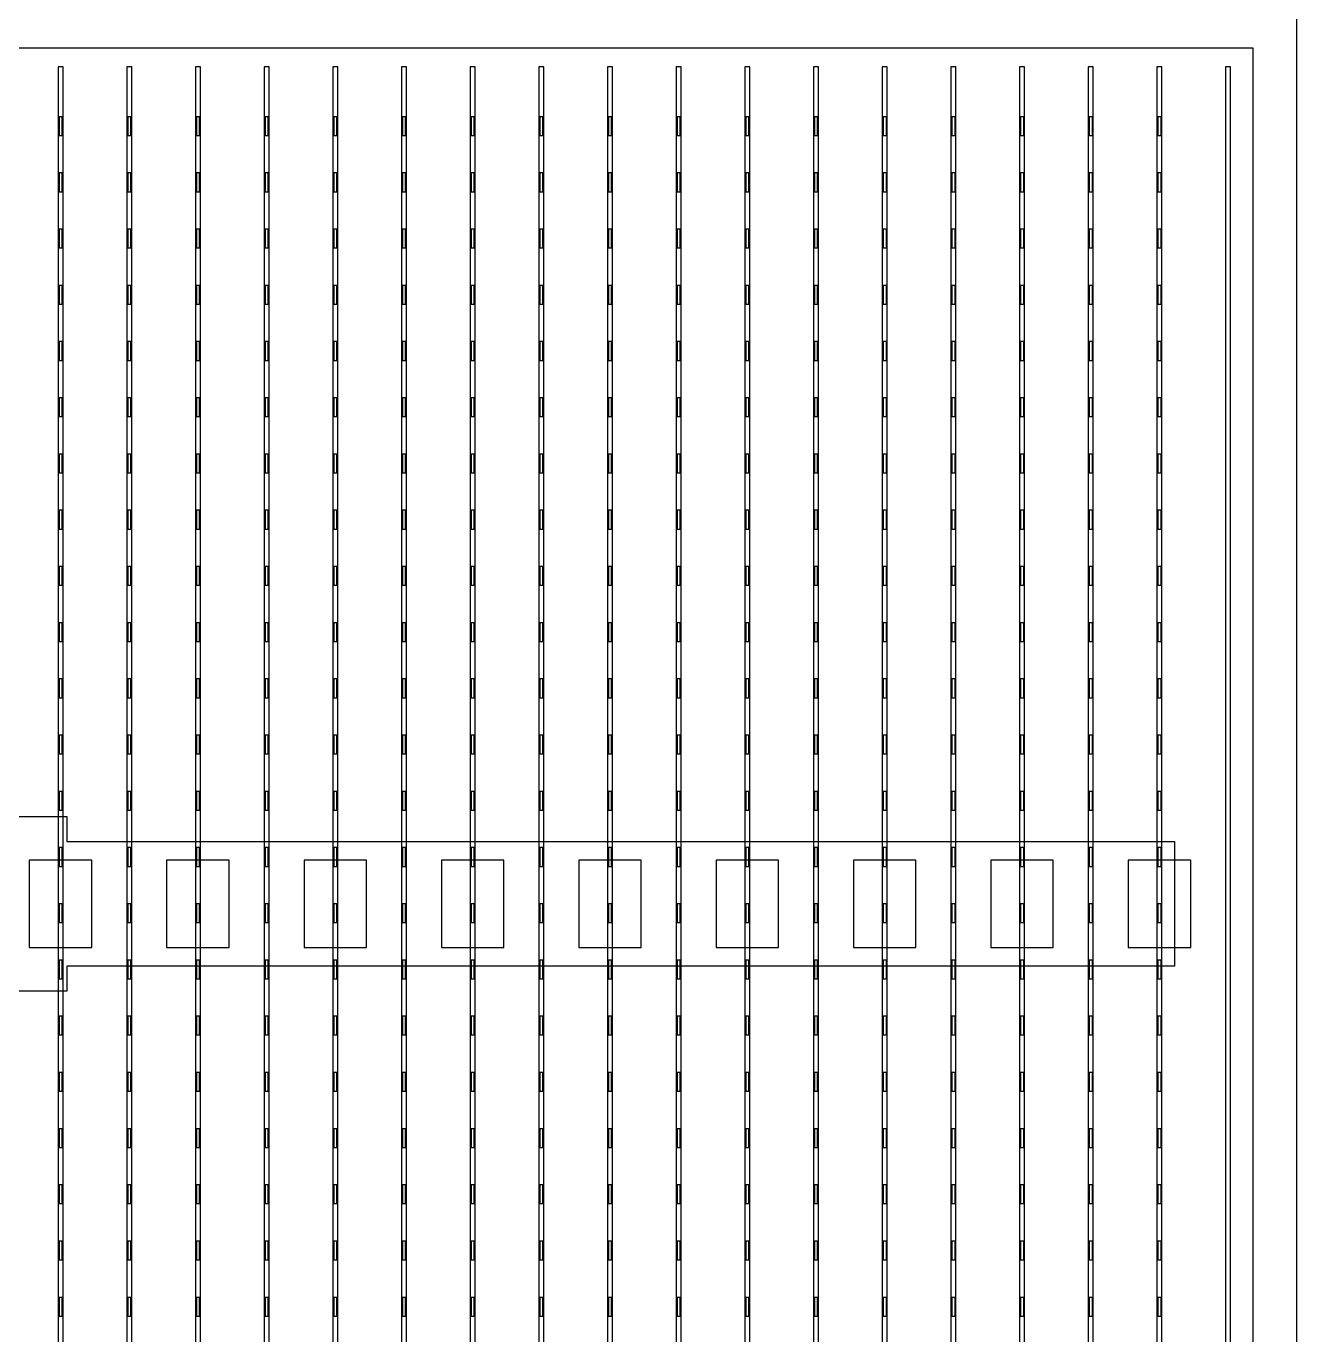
# Model space of a CAD drawing. Header units: millimetres. Extents: x -18 to 142, y -7 to 153.
# Drawn here: x 114.7 to 124.87, y 30.65 to 41.12 of the extents above; entities that cross this region are included whole.
import ezdxf

# ---------------------------------------------------------------- set-up
doc = ezdxf.new("R2010")
doc.units = ezdxf.units.MM
for name, color, linetype in [('BUSBARS', 3, 'Continuous'), ('CELLS', 5, 'Continuous'), ('CONTACT_PADS', 2, 'Continuous'), ('DICING', 4, 'Continuous'), ('FINGERS', 1, 'Continuous'), ('INSULATION', 2, 'Continuous')]:
    doc.layers.add(name, color=color, linetype=linetype)

msp = doc.modelspace()

# ---------------------------------------------------------------- linework, layer by layer
at = {"layer": 'BUSBARS'}
msp.add_lwpolyline([(123.89, 34.6), (123.89, 33.6), (115.02, 33.6), (115.02, 33.4), (113.82, 33.4), (113.82, 33.6), (104.95, 33.6), (104.95, 34.6), (113.82, 34.6), (113.82, 34.8), (115.02, 34.8), (115.02, 34.6), (123.89, 34.6)], close=True, dxfattribs=at)
at = {"layer": 'CELLS'}
msp.add_lwpolyline([(124.87, 20.4), (124.87, 41.3), (103.97, 41.3), (103.97, 20.4), (124.87, 20.4)], close=True, dxfattribs=at)
at = {"layer": 'CONTACT_PADS'}
for points in [[(114.983, 40.25), (114.983, 40.4), (114.958, 40.4), (114.958, 40.25), (114.983, 40.25)], [(115.533, 40.25), (115.533, 40.4), (115.508, 40.4), (115.508, 40.25), (115.533, 40.25)], [(116.083, 40.25), (116.083, 40.4), (116.058, 40.4), (116.058, 40.25), (116.083, 40.25)], [(116.633, 40.25), (116.633, 40.4), (116.608, 40.4), (116.608, 40.25), (116.633, 40.25)], [(117.183, 40.25), (117.183, 40.4), (117.158, 40.4), (117.158, 40.25), (117.183, 40.25)], [(117.733, 40.25), (117.733, 40.4), (117.708, 40.4), (117.708, 40.25), (117.733, 40.25)], [(118.283, 40.25), (118.283, 40.4), (118.258, 40.4), (118.258, 40.25), (118.283, 40.25)], [(118.833, 40.25), (118.833, 40.4), (118.808, 40.4), (118.808, 40.25), (118.833, 40.25)], [(119.383, 40.25), (119.383, 40.4), (119.358, 40.4), (119.358, 40.25), (119.383, 40.25)], [(119.933, 40.25), (119.933, 40.4), (119.908, 40.4), (119.908, 40.25), (119.933, 40.25)], [(120.483, 40.25), (120.483, 40.4), (120.458, 40.4), (120.458, 40.25), (120.483, 40.25)], [(121.033, 40.25), (121.033, 40.4), (121.008, 40.4), (121.008, 40.25), (121.033, 40.25)], [(121.583, 40.25), (121.583, 40.4), (121.558, 40.4), (121.558, 40.25), (121.583, 40.25)], [(122.133, 40.25), (122.133, 40.4), (122.108, 40.4), (122.108, 40.25), (122.133, 40.25)], [(122.683, 40.25), (122.683, 40.4), (122.658, 40.4), (122.658, 40.25), (122.683, 40.25)], [(123.233, 40.25), (123.233, 40.4), (123.208, 40.4), (123.208, 40.25), (123.233, 40.25)], [(123.783, 40.25), (123.783, 40.4), (123.758, 40.4), (123.758, 40.25), (123.783, 40.25)], [(114.983, 39.8), (114.983, 39.95), (114.958, 39.95), (114.958, 39.8), (114.983, 39.8)], [(115.533, 39.8), (115.533, 39.95), (115.508, 39.95), (115.508, 39.8), (115.533, 39.8)], [(116.083, 39.8), (116.083, 39.95), (116.058, 39.95), (116.058, 39.8), (116.083, 39.8)], [(116.633, 39.8), (116.633, 39.95), (116.608, 39.95), (116.608, 39.8), (116.633, 39.8)], [(117.183, 39.8), (117.183, 39.95), (117.158, 39.95), (117.158, 39.8), (117.183, 39.8)], [(117.733, 39.8), (117.733, 39.95), (117.708, 39.95), (117.708, 39.8), (117.733, 39.8)], [(118.283, 39.8), (118.283, 39.95), (118.258, 39.95), (118.258, 39.8), (118.283, 39.8)], [(118.833, 39.8), (118.833, 39.95), (118.808, 39.95), (118.808, 39.8), (118.833, 39.8)], [(119.383, 39.8), (119.383, 39.95), (119.358, 39.95), (119.358, 39.8), (119.383, 39.8)], [(119.933, 39.8), (119.933, 39.95), (119.908, 39.95), (119.908, 39.8), (119.933, 39.8)], [(120.483, 39.8), (120.483, 39.95), (120.458, 39.95), (120.458, 39.8), (120.483, 39.8)], [(121.033, 39.8), (121.033, 39.95), (121.008, 39.95), (121.008, 39.8), (121.033, 39.8)], [(121.583, 39.8), (121.583, 39.95), (121.558, 39.95), (121.558, 39.8), (121.583, 39.8)], [(122.133, 39.8), (122.133, 39.95), (122.108, 39.95), (122.108, 39.8), (122.133, 39.8)], [(122.683, 39.8), (122.683, 39.95), (122.658, 39.95), (122.658, 39.8), (122.683, 39.8)], [(123.233, 39.8), (123.233, 39.95), (123.208, 39.95), (123.208, 39.8), (123.233, 39.8)], [(123.783, 39.8), (123.783, 39.95), (123.758, 39.95), (123.758, 39.8), (123.783, 39.8)], [(114.983, 39.35), (114.983, 39.5), (114.958, 39.5), (114.958, 39.35), (114.983, 39.35)], [(115.533, 39.35), (115.533, 39.5), (115.508, 39.5), (115.508, 39.35), (115.533, 39.35)], [(116.083, 39.35), (116.083, 39.5), (116.058, 39.5), (116.058, 39.35), (116.083, 39.35)], [(116.633, 39.35), (116.633, 39.5), (116.608, 39.5), (116.608, 39.35), (116.633, 39.35)], [(117.183, 39.35), (117.183, 39.5), (117.158, 39.5), (117.158, 39.35), (117.183, 39.35)], [(117.733, 39.35), (117.733, 39.5), (117.708, 39.5), (117.708, 39.35), (117.733, 39.35)], [(118.283, 39.35), (118.283, 39.5), (118.258, 39.5), (118.258, 39.35), (118.283, 39.35)], [(118.833, 39.35), (118.833, 39.5), (118.808, 39.5), (118.808, 39.35), (118.833, 39.35)], [(119.383, 39.35), (119.383, 39.5), (119.358, 39.5), (119.358, 39.35), (119.383, 39.35)], [(119.933, 39.35), (119.933, 39.5), (119.908, 39.5), (119.908, 39.35), (119.933, 39.35)], [(120.483, 39.35), (120.483, 39.5), (120.458, 39.5), (120.458, 39.35), (120.483, 39.35)], [(121.033, 39.35), (121.033, 39.5), (121.008, 39.5), (121.008, 39.35), (121.033, 39.35)], [(121.583, 39.35), (121.583, 39.5), (121.558, 39.5), (121.558, 39.35), (121.583, 39.35)], [(122.133, 39.35), (122.133, 39.5), (122.108, 39.5), (122.108, 39.35), (122.133, 39.35)], [(122.683, 39.35), (122.683, 39.5), (122.658, 39.5), (122.658, 39.35), (122.683, 39.35)], [(123.233, 39.35), (123.233, 39.5), (123.208, 39.5), (123.208, 39.35), (123.233, 39.35)], [(123.783, 39.35), (123.783, 39.5), (123.758, 39.5), (123.758, 39.35), (123.783, 39.35)], [(114.983, 38.9), (114.983, 39.05), (114.958, 39.05), (114.958, 38.9), (114.983, 38.9)], [(115.533, 38.9), (115.533, 39.05), (115.508, 39.05), (115.508, 38.9), (115.533, 38.9)], [(116.083, 38.9), (116.083, 39.05), (116.058, 39.05), (116.058, 38.9), (116.083, 38.9)], [(116.633, 38.9), (116.633, 39.05), (116.608, 39.05), (116.608, 38.9), (116.633, 38.9)], [(117.183, 38.9), (117.183, 39.05), (117.158, 39.05), (117.158, 38.9), (117.183, 38.9)], [(117.733, 38.9), (117.733, 39.05), (117.708, 39.05), (117.708, 38.9), (117.733, 38.9)], [(118.283, 38.9), (118.283, 39.05), (118.258, 39.05), (118.258, 38.9), (118.283, 38.9)], [(118.833, 38.9), (118.833, 39.05), (118.808, 39.05), (118.808, 38.9), (118.833, 38.9)], [(119.383, 38.9), (119.383, 39.05), (119.358, 39.05), (119.358, 38.9), (119.383, 38.9)], [(119.933, 38.9), (119.933, 39.05), (119.908, 39.05), (119.908, 38.9), (119.933, 38.9)], [(120.483, 38.9), (120.483, 39.05), (120.458, 39.05), (120.458, 38.9), (120.483, 38.9)], [(121.033, 38.9), (121.033, 39.05), (121.008, 39.05), (121.008, 38.9), (121.033, 38.9)], [(121.583, 38.9), (121.583, 39.05), (121.558, 39.05), (121.558, 38.9), (121.583, 38.9)], [(122.133, 38.9), (122.133, 39.05), (122.108, 39.05), (122.108, 38.9), (122.133, 38.9)], [(122.683, 38.9), (122.683, 39.05), (122.658, 39.05), (122.658, 38.9), (122.683, 38.9)], [(123.233, 38.9), (123.233, 39.05), (123.208, 39.05), (123.208, 38.9), (123.233, 38.9)], [(123.783, 38.9), (123.783, 39.05), (123.758, 39.05), (123.758, 38.9), (123.783, 38.9)], [(114.983, 38.45), (114.983, 38.6), (114.958, 38.6), (114.958, 38.45), (114.983, 38.45)], [(115.533, 38.45), (115.533, 38.6), (115.508, 38.6), (115.508, 38.45), (115.533, 38.45)], [(116.083, 38.45), (116.083, 38.6), (116.058, 38.6), (116.058, 38.45), (116.083, 38.45)], [(116.633, 38.45), (116.633, 38.6), (116.608, 38.6), (116.608, 38.45), (116.633, 38.45)], [(117.183, 38.45), (117.183, 38.6), (117.158, 38.6), (117.158, 38.45), (117.183, 38.45)], [(117.733, 38.45), (117.733, 38.6), (117.708, 38.6), (117.708, 38.45), (117.733, 38.45)], [(118.283, 38.45), (118.283, 38.6), (118.258, 38.6), (118.258, 38.45), (118.283, 38.45)], [(118.833, 38.45), (118.833, 38.6), (118.808, 38.6), (118.808, 38.45), (118.833, 38.45)], [(119.383, 38.45), (119.383, 38.6), (119.358, 38.6), (119.358, 38.45), (119.383, 38.45)], [(119.933, 38.45), (119.933, 38.6), (119.908, 38.6), (119.908, 38.45), (119.933, 38.45)], [(120.483, 38.45), (120.483, 38.6), (120.458, 38.6), (120.458, 38.45), (120.483, 38.45)], [(121.033, 38.45), (121.033, 38.6), (121.008, 38.6), (121.008, 38.45), (121.033, 38.45)], [(121.583, 38.45), (121.583, 38.6), (121.558, 38.6), (121.558, 38.45), (121.583, 38.45)], [(122.133, 38.45), (122.133, 38.6), (122.108, 38.6), (122.108, 38.45), (122.133, 38.45)], [(122.683, 38.45), (122.683, 38.6), (122.658, 38.6), (122.658, 38.45), (122.683, 38.45)], [(123.233, 38.45), (123.233, 38.6), (123.208, 38.6), (123.208, 38.45), (123.233, 38.45)], [(123.783, 38.45), (123.783, 38.6), (123.758, 38.6), (123.758, 38.45), (123.783, 38.45)], [(114.983, 38), (114.983, 38.15), (114.958, 38.15), (114.958, 38), (114.983, 38)], [(115.533, 38), (115.533, 38.15), (115.508, 38.15), (115.508, 38), (115.533, 38)], [(116.083, 38), (116.083, 38.15), (116.058, 38.15), (116.058, 38), (116.083, 38)], [(116.633, 38), (116.633, 38.15), (116.608, 38.15), (116.608, 38), (116.633, 38)], [(117.183, 38), (117.183, 38.15), (117.158, 38.15), (117.158, 38), (117.183, 38)], [(117.733, 38), (117.733, 38.15), (117.708, 38.15), (117.708, 38), (117.733, 38)], [(118.283, 38), (118.283, 38.15), (118.258, 38.15), (118.258, 38), (118.283, 38)], [(118.833, 38), (118.833, 38.15), (118.808, 38.15), (118.808, 38), (118.833, 38)], [(119.383, 38), (119.383, 38.15), (119.358, 38.15), (119.358, 38), (119.383, 38)], [(119.933, 38), (119.933, 38.15), (119.908, 38.15), (119.908, 38), (119.933, 38)], [(120.483, 38), (120.483, 38.15), (120.458, 38.15), (120.458, 38), (120.483, 38)], [(121.033, 38), (121.033, 38.15), (121.008, 38.15), (121.008, 38), (121.033, 38)], [(121.583, 38), (121.583, 38.15), (121.558, 38.15), (121.558, 38), (121.583, 38)], [(122.133, 38), (122.133, 38.15), (122.108, 38.15), (122.108, 38), (122.133, 38)], [(122.683, 38), (122.683, 38.15), (122.658, 38.15), (122.658, 38), (122.683, 38)], [(123.233, 38), (123.233, 38.15), (123.208, 38.15), (123.208, 38), (123.233, 38)], [(123.783, 38), (123.783, 38.15), (123.758, 38.15), (123.758, 38), (123.783, 38)], [(114.983, 37.55), (114.983, 37.7), (114.958, 37.7), (114.958, 37.55), (114.983, 37.55)], [(115.533, 37.55), (115.533, 37.7), (115.508, 37.7), (115.508, 37.55), (115.533, 37.55)], [(116.083, 37.55), (116.083, 37.7), (116.058, 37.7), (116.058, 37.55), (116.083, 37.55)], [(116.633, 37.55), (116.633, 37.7), (116.608, 37.7), (116.608, 37.55), (116.633, 37.55)], [(117.183, 37.55), (117.183, 37.7), (117.158, 37.7), (117.158, 37.55), (117.183, 37.55)], [(117.733, 37.55), (117.733, 37.7), (117.708, 37.7), (117.708, 37.55), (117.733, 37.55)], [(118.283, 37.55), (118.283, 37.7), (118.258, 37.7), (118.258, 37.55), (118.283, 37.55)], [(118.833, 37.55), (118.833, 37.7), (118.808, 37.7), (118.808, 37.55), (118.833, 37.55)], [(119.383, 37.55), (119.383, 37.7), (119.358, 37.7), (119.358, 37.55), (119.383, 37.55)], [(119.933, 37.55), (119.933, 37.7), (119.908, 37.7), (119.908, 37.55), (119.933, 37.55)], [(120.483, 37.55), (120.483, 37.7), (120.458, 37.7), (120.458, 37.55), (120.483, 37.55)], [(121.033, 37.55), (121.033, 37.7), (121.008, 37.7), (121.008, 37.55), (121.033, 37.55)], [(121.583, 37.55), (121.583, 37.7), (121.558, 37.7), (121.558, 37.55), (121.583, 37.55)], [(122.133, 37.55), (122.133, 37.7), (122.108, 37.7), (122.108, 37.55), (122.133, 37.55)], [(122.683, 37.55), (122.683, 37.7), (122.658, 37.7), (122.658, 37.55), (122.683, 37.55)], [(123.233, 37.55), (123.233, 37.7), (123.208, 37.7), (123.208, 37.55), (123.233, 37.55)], [(123.783, 37.55), (123.783, 37.7), (123.758, 37.7), (123.758, 37.55), (123.783, 37.55)], [(114.983, 37.1), (114.983, 37.25), (114.958, 37.25), (114.958, 37.1), (114.983, 37.1)], [(115.533, 37.1), (115.533, 37.25), (115.508, 37.25), (115.508, 37.1), (115.533, 37.1)], [(116.083, 37.1), (116.083, 37.25), (116.058, 37.25), (116.058, 37.1), (116.083, 37.1)], [(116.633, 37.1), (116.633, 37.25), (116.608, 37.25), (116.608, 37.1), (116.633, 37.1)], [(117.183, 37.1), (117.183, 37.25), (117.158, 37.25), (117.158, 37.1), (117.183, 37.1)], [(117.733, 37.1), (117.733, 37.25), (117.708, 37.25), (117.708, 37.1), (117.733, 37.1)], [(118.283, 37.1), (118.283, 37.25), (118.258, 37.25), (118.258, 37.1), (118.283, 37.1)], [(118.833, 37.1), (118.833, 37.25), (118.808, 37.25), (118.808, 37.1), (118.833, 37.1)], [(119.383, 37.1), (119.383, 37.25), (119.358, 37.25), (119.358, 37.1), (119.383, 37.1)], [(119.933, 37.1), (119.933, 37.25), (119.908, 37.25), (119.908, 37.1), (119.933, 37.1)], [(120.483, 37.1), (120.483, 37.25), (120.458, 37.25), (120.458, 37.1), (120.483, 37.1)], [(121.033, 37.1), (121.033, 37.25), (121.008, 37.25), (121.008, 37.1), (121.033, 37.1)], [(121.583, 37.1), (121.583, 37.25), (121.558, 37.25), (121.558, 37.1), (121.583, 37.1)], [(122.133, 37.1), (122.133, 37.25), (122.108, 37.25), (122.108, 37.1), (122.133, 37.1)], [(122.683, 37.1), (122.683, 37.25), (122.658, 37.25), (122.658, 37.1), (122.683, 37.1)], [(123.233, 37.1), (123.233, 37.25), (123.208, 37.25), (123.208, 37.1), (123.233, 37.1)], [(123.783, 37.1), (123.783, 37.25), (123.758, 37.25), (123.758, 37.1), (123.783, 37.1)], [(114.983, 36.65), (114.983, 36.8), (114.958, 36.8), (114.958, 36.65), (114.983, 36.65)], [(115.533, 36.65), (115.533, 36.8), (115.508, 36.8), (115.508, 36.65), (115.533, 36.65)], [(116.083, 36.65), (116.083, 36.8), (116.058, 36.8), (116.058, 36.65), (116.083, 36.65)], [(116.633, 36.65), (116.633, 36.8), (116.608, 36.8), (116.608, 36.65), (116.633, 36.65)], [(117.183, 36.65), (117.183, 36.8), (117.158, 36.8), (117.158, 36.65), (117.183, 36.65)], [(117.733, 36.65), (117.733, 36.8), (117.708, 36.8), (117.708, 36.65), (117.733, 36.65)], [(118.283, 36.65), (118.283, 36.8), (118.258, 36.8), (118.258, 36.65), (118.283, 36.65)], [(118.833, 36.65), (118.833, 36.8), (118.808, 36.8), (118.808, 36.65), (118.833, 36.65)], [(119.383, 36.65), (119.383, 36.8), (119.358, 36.8), (119.358, 36.65), (119.383, 36.65)], [(119.933, 36.65), (119.933, 36.8), (119.908, 36.8), (119.908, 36.65), (119.933, 36.65)], [(120.483, 36.65), (120.483, 36.8), (120.458, 36.8), (120.458, 36.65), (120.483, 36.65)], [(121.033, 36.65), (121.033, 36.8), (121.008, 36.8), (121.008, 36.65), (121.033, 36.65)], [(121.583, 36.65), (121.583, 36.8), (121.558, 36.8), (121.558, 36.65), (121.583, 36.65)], [(122.133, 36.65), (122.133, 36.8), (122.108, 36.8), (122.108, 36.65), (122.133, 36.65)], [(122.683, 36.65), (122.683, 36.8), (122.658, 36.8), (122.658, 36.65), (122.683, 36.65)], [(123.233, 36.65), (123.233, 36.8), (123.208, 36.8), (123.208, 36.65), (123.233, 36.65)], [(123.783, 36.65), (123.783, 36.8), (123.758, 36.8), (123.758, 36.65), (123.783, 36.65)], [(114.983, 36.2), (114.983, 36.35), (114.958, 36.35), (114.958, 36.2), (114.983, 36.2)], [(115.533, 36.2), (115.533, 36.35), (115.508, 36.35), (115.508, 36.2), (115.533, 36.2)], [(116.083, 36.2), (116.083, 36.35), (116.058, 36.35), (116.058, 36.2), (116.083, 36.2)], [(116.633, 36.2), (116.633, 36.35), (116.608, 36.35), (116.608, 36.2), (116.633, 36.2)], [(117.183, 36.2), (117.183, 36.35), (117.158, 36.35), (117.158, 36.2), (117.183, 36.2)], [(117.733, 36.2), (117.733, 36.35), (117.708, 36.35), (117.708, 36.2), (117.733, 36.2)], [(118.283, 36.2), (118.283, 36.35), (118.258, 36.35), (118.258, 36.2), (118.283, 36.2)], [(118.833, 36.2), (118.833, 36.35), (118.808, 36.35), (118.808, 36.2), (118.833, 36.2)], [(119.383, 36.2), (119.383, 36.35), (119.358, 36.35), (119.358, 36.2), (119.383, 36.2)], [(119.933, 36.2), (119.933, 36.35), (119.908, 36.35), (119.908, 36.2), (119.933, 36.2)], [(120.483, 36.2), (120.483, 36.35), (120.458, 36.35), (120.458, 36.2), (120.483, 36.2)], [(121.033, 36.2), (121.033, 36.35), (121.008, 36.35), (121.008, 36.2), (121.033, 36.2)], [(121.583, 36.2), (121.583, 36.35), (121.558, 36.35), (121.558, 36.2), (121.583, 36.2)], [(122.133, 36.2), (122.133, 36.35), (122.108, 36.35), (122.108, 36.2), (122.133, 36.2)], [(122.683, 36.2), (122.683, 36.35), (122.658, 36.35), (122.658, 36.2), (122.683, 36.2)], [(123.233, 36.2), (123.233, 36.35), (123.208, 36.35), (123.208, 36.2), (123.233, 36.2)], [(123.783, 36.2), (123.783, 36.35), (123.758, 36.35), (123.758, 36.2), (123.783, 36.2)], [(114.983, 35.75), (114.983, 35.9), (114.958, 35.9), (114.958, 35.75), (114.983, 35.75)], [(115.533, 35.75), (115.533, 35.9), (115.508, 35.9), (115.508, 35.75), (115.533, 35.75)], [(116.083, 35.75), (116.083, 35.9), (116.058, 35.9), (116.058, 35.75), (116.083, 35.75)], [(116.633, 35.75), (116.633, 35.9), (116.608, 35.9), (116.608, 35.75), (116.633, 35.75)], [(117.183, 35.75), (117.183, 35.9), (117.158, 35.9), (117.158, 35.75), (117.183, 35.75)], [(117.733, 35.75), (117.733, 35.9), (117.708, 35.9), (117.708, 35.75), (117.733, 35.75)], [(118.283, 35.75), (118.283, 35.9), (118.258, 35.9), (118.258, 35.75), (118.283, 35.75)], [(118.833, 35.75), (118.833, 35.9), (118.808, 35.9), (118.808, 35.75), (118.833, 35.75)], [(119.383, 35.75), (119.383, 35.9), (119.358, 35.9), (119.358, 35.75), (119.383, 35.75)], [(119.933, 35.75), (119.933, 35.9), (119.908, 35.9), (119.908, 35.75), (119.933, 35.75)], [(120.483, 35.75), (120.483, 35.9), (120.458, 35.9), (120.458, 35.75), (120.483, 35.75)], [(121.033, 35.75), (121.033, 35.9), (121.008, 35.9), (121.008, 35.75), (121.033, 35.75)], [(121.583, 35.75), (121.583, 35.9), (121.558, 35.9), (121.558, 35.75), (121.583, 35.75)], [(122.133, 35.75), (122.133, 35.9), (122.108, 35.9), (122.108, 35.75), (122.133, 35.75)], [(122.683, 35.75), (122.683, 35.9), (122.658, 35.9), (122.658, 35.75), (122.683, 35.75)], [(123.233, 35.75), (123.233, 35.9), (123.208, 35.9), (123.208, 35.75), (123.233, 35.75)], [(123.783, 35.75), (123.783, 35.9), (123.758, 35.9), (123.758, 35.75), (123.783, 35.75)], [(114.983, 35.3), (114.983, 35.45), (114.958, 35.45), (114.958, 35.3), (114.983, 35.3)], [(115.533, 35.3), (115.533, 35.45), (115.508, 35.45), (115.508, 35.3), (115.533, 35.3)], [(116.083, 35.3), (116.083, 35.45), (116.058, 35.45), (116.058, 35.3), (116.083, 35.3)], [(116.633, 35.3), (116.633, 35.45), (116.608, 35.45), (116.608, 35.3), (116.633, 35.3)], [(117.183, 35.3), (117.183, 35.45), (117.158, 35.45), (117.158, 35.3), (117.183, 35.3)], [(117.733, 35.3), (117.733, 35.45), (117.708, 35.45), (117.708, 35.3), (117.733, 35.3)], [(118.283, 35.3), (118.283, 35.45), (118.258, 35.45), (118.258, 35.3), (118.283, 35.3)], [(118.833, 35.3), (118.833, 35.45), (118.808, 35.45), (118.808, 35.3), (118.833, 35.3)], [(119.383, 35.3), (119.383, 35.45), (119.358, 35.45), (119.358, 35.3), (119.383, 35.3)], [(119.933, 35.3), (119.933, 35.45), (119.908, 35.45), (119.908, 35.3), (119.933, 35.3)], [(120.483, 35.3), (120.483, 35.45), (120.458, 35.45), (120.458, 35.3), (120.483, 35.3)], [(121.033, 35.3), (121.033, 35.45), (121.008, 35.45), (121.008, 35.3), (121.033, 35.3)], [(121.583, 35.3), (121.583, 35.45), (121.558, 35.45), (121.558, 35.3), (121.583, 35.3)], [(122.133, 35.3), (122.133, 35.45), (122.108, 35.45), (122.108, 35.3), (122.133, 35.3)], [(122.683, 35.3), (122.683, 35.45), (122.658, 35.45), (122.658, 35.3), (122.683, 35.3)], [(123.233, 35.3), (123.233, 35.45), (123.208, 35.45), (123.208, 35.3), (123.233, 35.3)], [(123.783, 35.3), (123.783, 35.45), (123.758, 35.45), (123.758, 35.3), (123.783, 35.3)], [(114.983, 34.85), (114.983, 35), (114.958, 35), (114.958, 34.85), (114.983, 34.85)], [(115.533, 34.85), (115.533, 35), (115.508, 35), (115.508, 34.85), (115.533, 34.85)], [(116.083, 34.85), (116.083, 35), (116.058, 35), (116.058, 34.85), (116.083, 34.85)], [(116.633, 34.85), (116.633, 35), (116.608, 35), (116.608, 34.85), (116.633, 34.85)], [(117.183, 34.85), (117.183, 35), (117.158, 35), (117.158, 34.85), (117.183, 34.85)], [(117.733, 34.85), (117.733, 35), (117.708, 35), (117.708, 34.85), (117.733, 34.85)], [(118.283, 34.85), (118.283, 35), (118.258, 35), (118.258, 34.85), (118.283, 34.85)], [(118.833, 34.85), (118.833, 35), (118.808, 35), (118.808, 34.85), (118.833, 34.85)], [(119.383, 34.85), (119.383, 35), (119.358, 35), (119.358, 34.85), (119.383, 34.85)], [(119.933, 34.85), (119.933, 35), (119.908, 35), (119.908, 34.85), (119.933, 34.85)], [(120.483, 34.85), (120.483, 35), (120.458, 35), (120.458, 34.85), (120.483, 34.85)], [(121.033, 34.85), (121.033, 35), (121.008, 35), (121.008, 34.85), (121.033, 34.85)], [(121.583, 34.85), (121.583, 35), (121.558, 35), (121.558, 34.85), (121.583, 34.85)], [(122.133, 34.85), (122.133, 35), (122.108, 35), (122.108, 34.85), (122.133, 34.85)], [(122.683, 34.85), (122.683, 35), (122.658, 35), (122.658, 34.85), (122.683, 34.85)], [(123.233, 34.85), (123.233, 35), (123.208, 35), (123.208, 34.85), (123.233, 34.85)], [(123.783, 34.85), (123.783, 35), (123.758, 35), (123.758, 34.85), (123.783, 34.85)], [(114.983, 34.4), (114.983, 34.55), (114.958, 34.55), (114.958, 34.4), (114.983, 34.4)], [(115.533, 34.4), (115.533, 34.55), (115.508, 34.55), (115.508, 34.4), (115.533, 34.4)], [(116.083, 34.4), (116.083, 34.55), (116.058, 34.55), (116.058, 34.4), (116.083, 34.4)], [(116.633, 34.4), (116.633, 34.55), (116.608, 34.55), (116.608, 34.4), (116.633, 34.4)], [(117.183, 34.4), (117.183, 34.55), (117.158, 34.55), (117.158, 34.4), (117.183, 34.4)], [(117.733, 34.4), (117.733, 34.55), (117.708, 34.55), (117.708, 34.4), (117.733, 34.4)], [(118.283, 34.4), (118.283, 34.55), (118.258, 34.55), (118.258, 34.4), (118.283, 34.4)], [(118.833, 34.4), (118.833, 34.55), (118.808, 34.55), (118.808, 34.4), (118.833, 34.4)], [(119.383, 34.4), (119.383, 34.55), (119.358, 34.55), (119.358, 34.4), (119.383, 34.4)], [(119.933, 34.4), (119.933, 34.55), (119.908, 34.55), (119.908, 34.4), (119.933, 34.4)], [(120.483, 34.4), (120.483, 34.55), (120.458, 34.55), (120.458, 34.4), (120.483, 34.4)], [(121.033, 34.4), (121.033, 34.55), (121.008, 34.55), (121.008, 34.4), (121.033, 34.4)], [(121.583, 34.4), (121.583, 34.55), (121.558, 34.55), (121.558, 34.4), (121.583, 34.4)], [(122.133, 34.4), (122.133, 34.55), (122.108, 34.55), (122.108, 34.4), (122.133, 34.4)], [(122.683, 34.4), (122.683, 34.55), (122.658, 34.55), (122.658, 34.4), (122.683, 34.4)], [(123.233, 34.4), (123.233, 34.55), (123.208, 34.55), (123.208, 34.4), (123.233, 34.4)], [(123.783, 34.4), (123.783, 34.55), (123.758, 34.55), (123.758, 34.4), (123.783, 34.4)], [(114.983, 33.95), (114.983, 34.1), (114.958, 34.1), (114.958, 33.95), (114.983, 33.95)], [(115.533, 33.95), (115.533, 34.1), (115.508, 34.1), (115.508, 33.95), (115.533, 33.95)], [(116.083, 33.95), (116.083, 34.1), (116.058, 34.1), (116.058, 33.95), (116.083, 33.95)], [(116.633, 33.95), (116.633, 34.1), (116.608, 34.1), (116.608, 33.95), (116.633, 33.95)], [(117.183, 33.95), (117.183, 34.1), (117.158, 34.1), (117.158, 33.95), (117.183, 33.95)], [(117.733, 33.95), (117.733, 34.1), (117.708, 34.1), (117.708, 33.95), (117.733, 33.95)], [(118.283, 33.95), (118.283, 34.1), (118.258, 34.1), (118.258, 33.95), (118.283, 33.95)], [(118.833, 33.95), (118.833, 34.1), (118.808, 34.1), (118.808, 33.95), (118.833, 33.95)], [(119.383, 33.95), (119.383, 34.1), (119.358, 34.1), (119.358, 33.95), (119.383, 33.95)], [(119.933, 33.95), (119.933, 34.1), (119.908, 34.1), (119.908, 33.95), (119.933, 33.95)], [(120.483, 33.95), (120.483, 34.1), (120.458, 34.1), (120.458, 33.95), (120.483, 33.95)], [(121.033, 33.95), (121.033, 34.1), (121.008, 34.1), (121.008, 33.95), (121.033, 33.95)], [(121.583, 33.95), (121.583, 34.1), (121.558, 34.1), (121.558, 33.95), (121.583, 33.95)], [(122.133, 33.95), (122.133, 34.1), (122.108, 34.1), (122.108, 33.95), (122.133, 33.95)], [(122.683, 33.95), (122.683, 34.1), (122.658, 34.1), (122.658, 33.95), (122.683, 33.95)], [(123.233, 33.95), (123.233, 34.1), (123.208, 34.1), (123.208, 33.95), (123.233, 33.95)], [(123.783, 33.95), (123.783, 34.1), (123.758, 34.1), (123.758, 33.95), (123.783, 33.95)], [(114.983, 33.5), (114.983, 33.65), (114.958, 33.65), (114.958, 33.5), (114.983, 33.5)], [(115.533, 33.5), (115.533, 33.65), (115.508, 33.65), (115.508, 33.5), (115.533, 33.5)], [(116.083, 33.5), (116.083, 33.65), (116.058, 33.65), (116.058, 33.5), (116.083, 33.5)], [(116.633, 33.5), (116.633, 33.65), (116.608, 33.65), (116.608, 33.5), (116.633, 33.5)], [(117.183, 33.5), (117.183, 33.65), (117.158, 33.65), (117.158, 33.5), (117.183, 33.5)], [(117.733, 33.5), (117.733, 33.65), (117.708, 33.65), (117.708, 33.5), (117.733, 33.5)], [(118.283, 33.5), (118.283, 33.65), (118.258, 33.65), (118.258, 33.5), (118.283, 33.5)], [(118.833, 33.5), (118.833, 33.65), (118.808, 33.65), (118.808, 33.5), (118.833, 33.5)], [(119.383, 33.5), (119.383, 33.65), (119.358, 33.65), (119.358, 33.5), (119.383, 33.5)], [(119.933, 33.5), (119.933, 33.65), (119.908, 33.65), (119.908, 33.5), (119.933, 33.5)], [(120.483, 33.5), (120.483, 33.65), (120.458, 33.65), (120.458, 33.5), (120.483, 33.5)], [(121.033, 33.5), (121.033, 33.65), (121.008, 33.65), (121.008, 33.5), (121.033, 33.5)], [(121.583, 33.5), (121.583, 33.65), (121.558, 33.65), (121.558, 33.5), (121.583, 33.5)], [(122.133, 33.5), (122.133, 33.65), (122.108, 33.65), (122.108, 33.5), (122.133, 33.5)], [(122.683, 33.5), (122.683, 33.65), (122.658, 33.65), (122.658, 33.5), (122.683, 33.5)], [(123.233, 33.5), (123.233, 33.65), (123.208, 33.65), (123.208, 33.5), (123.233, 33.5)], [(123.783, 33.5), (123.783, 33.65), (123.758, 33.65), (123.758, 33.5), (123.783, 33.5)], [(114.983, 33.05), (114.983, 33.2), (114.958, 33.2), (114.958, 33.05), (114.983, 33.05)], [(115.533, 33.05), (115.533, 33.2), (115.508, 33.2), (115.508, 33.05), (115.533, 33.05)], [(116.083, 33.05), (116.083, 33.2), (116.058, 33.2), (116.058, 33.05), (116.083, 33.05)], [(116.633, 33.05), (116.633, 33.2), (116.608, 33.2), (116.608, 33.05), (116.633, 33.05)], [(117.183, 33.05), (117.183, 33.2), (117.158, 33.2), (117.158, 33.05), (117.183, 33.05)], [(117.733, 33.05), (117.733, 33.2), (117.708, 33.2), (117.708, 33.05), (117.733, 33.05)], [(118.283, 33.05), (118.283, 33.2), (118.258, 33.2), (118.258, 33.05), (118.283, 33.05)], [(118.833, 33.05), (118.833, 33.2), (118.808, 33.2), (118.808, 33.05), (118.833, 33.05)], [(119.383, 33.05), (119.383, 33.2), (119.358, 33.2), (119.358, 33.05), (119.383, 33.05)], [(119.933, 33.05), (119.933, 33.2), (119.908, 33.2), (119.908, 33.05), (119.933, 33.05)], [(120.483, 33.05), (120.483, 33.2), (120.458, 33.2), (120.458, 33.05), (120.483, 33.05)], [(121.033, 33.05), (121.033, 33.2), (121.008, 33.2), (121.008, 33.05), (121.033, 33.05)], [(121.583, 33.05), (121.583, 33.2), (121.558, 33.2), (121.558, 33.05), (121.583, 33.05)], [(122.133, 33.05), (122.133, 33.2), (122.108, 33.2), (122.108, 33.05), (122.133, 33.05)], [(122.683, 33.05), (122.683, 33.2), (122.658, 33.2), (122.658, 33.05), (122.683, 33.05)], [(123.233, 33.05), (123.233, 33.2), (123.208, 33.2), (123.208, 33.05), (123.233, 33.05)], [(123.783, 33.05), (123.783, 33.2), (123.758, 33.2), (123.758, 33.05), (123.783, 33.05)], [(114.983, 32.6), (114.983, 32.75), (114.958, 32.75), (114.958, 32.6), (114.983, 32.6)], [(115.533, 32.6), (115.533, 32.75), (115.508, 32.75), (115.508, 32.6), (115.533, 32.6)], [(116.083, 32.6), (116.083, 32.75), (116.058, 32.75), (116.058, 32.6), (116.083, 32.6)], [(116.633, 32.6), (116.633, 32.75), (116.608, 32.75), (116.608, 32.6), (116.633, 32.6)], [(117.183, 32.6), (117.183, 32.75), (117.158, 32.75), (117.158, 32.6), (117.183, 32.6)], [(117.733, 32.6), (117.733, 32.75), (117.708, 32.75), (117.708, 32.6), (117.733, 32.6)], [(118.283, 32.6), (118.283, 32.75), (118.258, 32.75), (118.258, 32.6), (118.283, 32.6)], [(118.833, 32.6), (118.833, 32.75), (118.808, 32.75), (118.808, 32.6), (118.833, 32.6)], [(119.383, 32.6), (119.383, 32.75), (119.358, 32.75), (119.358, 32.6), (119.383, 32.6)], [(119.933, 32.6), (119.933, 32.75), (119.908, 32.75), (119.908, 32.6), (119.933, 32.6)], [(120.483, 32.6), (120.483, 32.75), (120.458, 32.75), (120.458, 32.6), (120.483, 32.6)], [(121.033, 32.6), (121.033, 32.75), (121.008, 32.75), (121.008, 32.6), (121.033, 32.6)], [(121.583, 32.6), (121.583, 32.75), (121.558, 32.75), (121.558, 32.6), (121.583, 32.6)], [(122.133, 32.6), (122.133, 32.75), (122.108, 32.75), (122.108, 32.6), (122.133, 32.6)], [(122.683, 32.6), (122.683, 32.75), (122.658, 32.75), (122.658, 32.6), (122.683, 32.6)], [(123.233, 32.6), (123.233, 32.75), (123.208, 32.75), (123.208, 32.6), (123.233, 32.6)], [(123.783, 32.6), (123.783, 32.75), (123.758, 32.75), (123.758, 32.6), (123.783, 32.6)], [(114.983, 32.15), (114.983, 32.3), (114.958, 32.3), (114.958, 32.15), (114.983, 32.15)], [(115.533, 32.15), (115.533, 32.3), (115.508, 32.3), (115.508, 32.15), (115.533, 32.15)], [(116.083, 32.15), (116.083, 32.3), (116.058, 32.3), (116.058, 32.15), (116.083, 32.15)], [(116.633, 32.15), (116.633, 32.3), (116.608, 32.3), (116.608, 32.15), (116.633, 32.15)], [(117.183, 32.15), (117.183, 32.3), (117.158, 32.3), (117.158, 32.15), (117.183, 32.15)], [(117.733, 32.15), (117.733, 32.3), (117.708, 32.3), (117.708, 32.15), (117.733, 32.15)], [(118.283, 32.15), (118.283, 32.3), (118.258, 32.3), (118.258, 32.15), (118.283, 32.15)], [(118.833, 32.15), (118.833, 32.3), (118.808, 32.3), (118.808, 32.15), (118.833, 32.15)], [(119.383, 32.15), (119.383, 32.3), (119.358, 32.3), (119.358, 32.15), (119.383, 32.15)], [(119.933, 32.15), (119.933, 32.3), (119.908, 32.3), (119.908, 32.15), (119.933, 32.15)], [(120.483, 32.15), (120.483, 32.3), (120.458, 32.3), (120.458, 32.15), (120.483, 32.15)], [(121.033, 32.15), (121.033, 32.3), (121.008, 32.3), (121.008, 32.15), (121.033, 32.15)], [(121.583, 32.15), (121.583, 32.3), (121.558, 32.3), (121.558, 32.15), (121.583, 32.15)], [(122.133, 32.15), (122.133, 32.3), (122.108, 32.3), (122.108, 32.15), (122.133, 32.15)], [(122.683, 32.15), (122.683, 32.3), (122.658, 32.3), (122.658, 32.15), (122.683, 32.15)], [(123.233, 32.15), (123.233, 32.3), (123.208, 32.3), (123.208, 32.15), (123.233, 32.15)], [(123.783, 32.15), (123.783, 32.3), (123.758, 32.3), (123.758, 32.15), (123.783, 32.15)], [(114.983, 31.7), (114.983, 31.85), (114.958, 31.85), (114.958, 31.7), (114.983, 31.7)], [(115.533, 31.7), (115.533, 31.85), (115.508, 31.85), (115.508, 31.7), (115.533, 31.7)], [(116.083, 31.7), (116.083, 31.85), (116.058, 31.85), (116.058, 31.7), (116.083, 31.7)], [(116.633, 31.7), (116.633, 31.85), (116.608, 31.85), (116.608, 31.7), (116.633, 31.7)], [(117.183, 31.7), (117.183, 31.85), (117.158, 31.85), (117.158, 31.7), (117.183, 31.7)], [(117.733, 31.7), (117.733, 31.85), (117.708, 31.85), (117.708, 31.7), (117.733, 31.7)], [(118.283, 31.7), (118.283, 31.85), (118.258, 31.85), (118.258, 31.7), (118.283, 31.7)], [(118.833, 31.7), (118.833, 31.85), (118.808, 31.85), (118.808, 31.7), (118.833, 31.7)], [(119.383, 31.7), (119.383, 31.85), (119.358, 31.85), (119.358, 31.7), (119.383, 31.7)], [(119.933, 31.7), (119.933, 31.85), (119.908, 31.85), (119.908, 31.7), (119.933, 31.7)], [(120.483, 31.7), (120.483, 31.85), (120.458, 31.85), (120.458, 31.7), (120.483, 31.7)], [(121.033, 31.7), (121.033, 31.85), (121.008, 31.85), (121.008, 31.7), (121.033, 31.7)], [(121.583, 31.7), (121.583, 31.85), (121.558, 31.85), (121.558, 31.7), (121.583, 31.7)], [(122.133, 31.7), (122.133, 31.85), (122.108, 31.85), (122.108, 31.7), (122.133, 31.7)], [(122.683, 31.7), (122.683, 31.85), (122.658, 31.85), (122.658, 31.7), (122.683, 31.7)], [(123.233, 31.7), (123.233, 31.85), (123.208, 31.85), (123.208, 31.7), (123.233, 31.7)], [(123.783, 31.7), (123.783, 31.85), (123.758, 31.85), (123.758, 31.7), (123.783, 31.7)], [(114.983, 31.25), (114.983, 31.4), (114.958, 31.4), (114.958, 31.25), (114.983, 31.25)], [(115.533, 31.25), (115.533, 31.4), (115.508, 31.4), (115.508, 31.25), (115.533, 31.25)], [(116.083, 31.25), (116.083, 31.4), (116.058, 31.4), (116.058, 31.25), (116.083, 31.25)], [(116.633, 31.25), (116.633, 31.4), (116.608, 31.4), (116.608, 31.25), (116.633, 31.25)], [(117.183, 31.25), (117.183, 31.4), (117.158, 31.4), (117.158, 31.25), (117.183, 31.25)], [(117.733, 31.25), (117.733, 31.4), (117.708, 31.4), (117.708, 31.25), (117.733, 31.25)], [(118.283, 31.25), (118.283, 31.4), (118.258, 31.4), (118.258, 31.25), (118.283, 31.25)], [(118.833, 31.25), (118.833, 31.4), (118.808, 31.4), (118.808, 31.25), (118.833, 31.25)], [(119.383, 31.25), (119.383, 31.4), (119.358, 31.4), (119.358, 31.25), (119.383, 31.25)], [(119.933, 31.25), (119.933, 31.4), (119.908, 31.4), (119.908, 31.25), (119.933, 31.25)], [(120.483, 31.25), (120.483, 31.4), (120.458, 31.4), (120.458, 31.25), (120.483, 31.25)], [(121.033, 31.25), (121.033, 31.4), (121.008, 31.4), (121.008, 31.25), (121.033, 31.25)], [(121.583, 31.25), (121.583, 31.4), (121.558, 31.4), (121.558, 31.25), (121.583, 31.25)], [(122.133, 31.25), (122.133, 31.4), (122.108, 31.4), (122.108, 31.25), (122.133, 31.25)], [(122.683, 31.25), (122.683, 31.4), (122.658, 31.4), (122.658, 31.25), (122.683, 31.25)], [(123.233, 31.25), (123.233, 31.4), (123.208, 31.4), (123.208, 31.25), (123.233, 31.25)], [(123.783, 31.25), (123.783, 31.4), (123.758, 31.4), (123.758, 31.25), (123.783, 31.25)], [(114.983, 30.8), (114.983, 30.95), (114.958, 30.95), (114.958, 30.8), (114.983, 30.8)], [(115.533, 30.8), (115.533, 30.95), (115.508, 30.95), (115.508, 30.8), (115.533, 30.8)], [(116.083, 30.8), (116.083, 30.95), (116.058, 30.95), (116.058, 30.8), (116.083, 30.8)], [(116.633, 30.8), (116.633, 30.95), (116.608, 30.95), (116.608, 30.8), (116.633, 30.8)], [(117.183, 30.8), (117.183, 30.95), (117.158, 30.95), (117.158, 30.8), (117.183, 30.8)], [(117.733, 30.8), (117.733, 30.95), (117.708, 30.95), (117.708, 30.8), (117.733, 30.8)], [(118.283, 30.8), (118.283, 30.95), (118.258, 30.95), (118.258, 30.8), (118.283, 30.8)], [(118.833, 30.8), (118.833, 30.95), (118.808, 30.95), (118.808, 30.8), (118.833, 30.8)], [(119.383, 30.8), (119.383, 30.95), (119.358, 30.95), (119.358, 30.8), (119.383, 30.8)], [(119.933, 30.8), (119.933, 30.95), (119.908, 30.95), (119.908, 30.8), (119.933, 30.8)], [(120.483, 30.8), (120.483, 30.95), (120.458, 30.95), (120.458, 30.8), (120.483, 30.8)], [(121.033, 30.8), (121.033, 30.95), (121.008, 30.95), (121.008, 30.8), (121.033, 30.8)], [(121.583, 30.8), (121.583, 30.95), (121.558, 30.95), (121.558, 30.8), (121.583, 30.8)], [(122.133, 30.8), (122.133, 30.95), (122.108, 30.95), (122.108, 30.8), (122.133, 30.8)], [(122.683, 30.8), (122.683, 30.95), (122.658, 30.95), (122.658, 30.8), (122.683, 30.8)], [(123.233, 30.8), (123.233, 30.95), (123.208, 30.95), (123.208, 30.8), (123.233, 30.8)], [(123.783, 30.8), (123.783, 30.95), (123.758, 30.95), (123.758, 30.8), (123.783, 30.8)]]:
    msp.add_lwpolyline(points, close=True, dxfattribs=at)
at = {"layer": 'DICING'}
for q in [(124.87, 152.65), (124.87, 152.65), (124.87, 152.65), (124.87, 152.65), (124.87, 152.65), (124.87, 152.65), (124.87, 131.75), (124.87, 131.75), (124.87, 131.75), (124.87, 131.75), (124.87, 131.75), (124.87, 131.75), (124.87, 110.85), (124.87, 110.85), (124.87, 110.85), (124.87, 110.85), (124.87, 110.85), (124.87, 110.85), (124.87, 89.95), (124.87, 89.95), (124.87, 89.95), (124.87, 89.95), (124.87, 89.95), (124.87, 89.95), (124.87, 69.05), (124.87, 69.05), (124.87, 69.05), (124.87, 69.05), (124.87, 69.05), (124.87, 69.05), (124.87, 48.15), (124.87, 48.15), (124.87, 48.15), (124.87, 48.15), (124.87, 48.15), (124.87, 48.15)]:
    msp.add_line((124.87, -7.35), q, dxfattribs=at)
at = {"layer": 'FINGERS'}
for points in [[(114.99, 20.9), (114.99, 40.8), (114.95, 40.8), (114.95, 20.9), (114.99, 20.9)], [(115.54, 20.9), (115.54, 40.8), (115.5, 40.8), (115.5, 20.9), (115.54, 20.9)], [(116.09, 20.9), (116.09, 40.8), (116.05, 40.8), (116.05, 20.9), (116.09, 20.9)], [(116.64, 20.9), (116.64, 40.8), (116.6, 40.8), (116.6, 20.9), (116.64, 20.9)], [(117.19, 20.9), (117.19, 40.8), (117.15, 40.8), (117.15, 20.9), (117.19, 20.9)], [(117.74, 20.9), (117.74, 40.8), (117.7, 40.8), (117.7, 20.9), (117.74, 20.9)], [(118.29, 20.9), (118.29, 40.8), (118.25, 40.8), (118.25, 20.9), (118.29, 20.9)], [(118.84, 20.9), (118.84, 40.8), (118.8, 40.8), (118.8, 20.9), (118.84, 20.9)], [(119.39, 20.9), (119.39, 40.8), (119.35, 40.8), (119.35, 20.9), (119.39, 20.9)], [(119.94, 20.9), (119.94, 40.8), (119.9, 40.8), (119.9, 20.9), (119.94, 20.9)], [(120.49, 20.9), (120.49, 40.8), (120.45, 40.8), (120.45, 20.9), (120.49, 20.9)], [(121.04, 20.9), (121.04, 40.8), (121, 40.8), (121, 20.9), (121.04, 20.9)], [(121.59, 20.9), (121.59, 40.8), (121.55, 40.8), (121.55, 20.9), (121.59, 20.9)], [(122.14, 20.9), (122.14, 40.8), (122.1, 40.8), (122.1, 20.9), (122.14, 20.9)], [(122.69, 20.9), (122.69, 40.8), (122.65, 40.8), (122.65, 20.9), (122.69, 20.9)], [(123.24, 20.9), (123.24, 40.8), (123.2, 40.8), (123.2, 20.9), (123.24, 20.9)], [(123.79, 20.9), (123.79, 40.8), (123.75, 40.8), (123.75, 20.9), (123.79, 20.9)], [(124.34, 20.9), (124.34, 40.8), (124.3, 40.8), (124.3, 20.9), (124.34, 20.9)]]:
    msp.add_lwpolyline(points, close=True, dxfattribs=at)
at = {"layer": 'INSULATION'}
for points in [[(124.52, 20.75), (124.52, 40.95), (104.32, 40.95), (104.32, 20.75), (124.52, 20.75)], [(115.22, 33.75), (115.22, 34.45), (114.72, 34.45), (114.72, 33.75), (115.22, 33.75)], [(116.32, 33.75), (116.32, 34.45), (115.82, 34.45), (115.82, 33.75), (116.32, 33.75)], [(117.42, 33.75), (117.42, 34.45), (116.92, 34.45), (116.92, 33.75), (117.42, 33.75)], [(118.52, 33.75), (118.52, 34.45), (118.02, 34.45), (118.02, 33.75), (118.52, 33.75)], [(119.62, 33.75), (119.62, 34.45), (119.12, 34.45), (119.12, 33.75), (119.62, 33.75)], [(120.72, 33.75), (120.72, 34.45), (120.22, 34.45), (120.22, 33.75), (120.72, 33.75)], [(121.82, 33.75), (121.82, 34.45), (121.32, 34.45), (121.32, 33.75), (121.82, 33.75)], [(122.92, 33.75), (122.92, 34.45), (122.42, 34.45), (122.42, 33.75), (122.92, 33.75)], [(124.02, 33.75), (124.02, 34.45), (123.52, 34.45), (123.52, 33.75), (124.02, 33.75)]]:
    msp.add_lwpolyline(points, close=True, dxfattribs=at)

doc.saveas('drawing.dxf')
